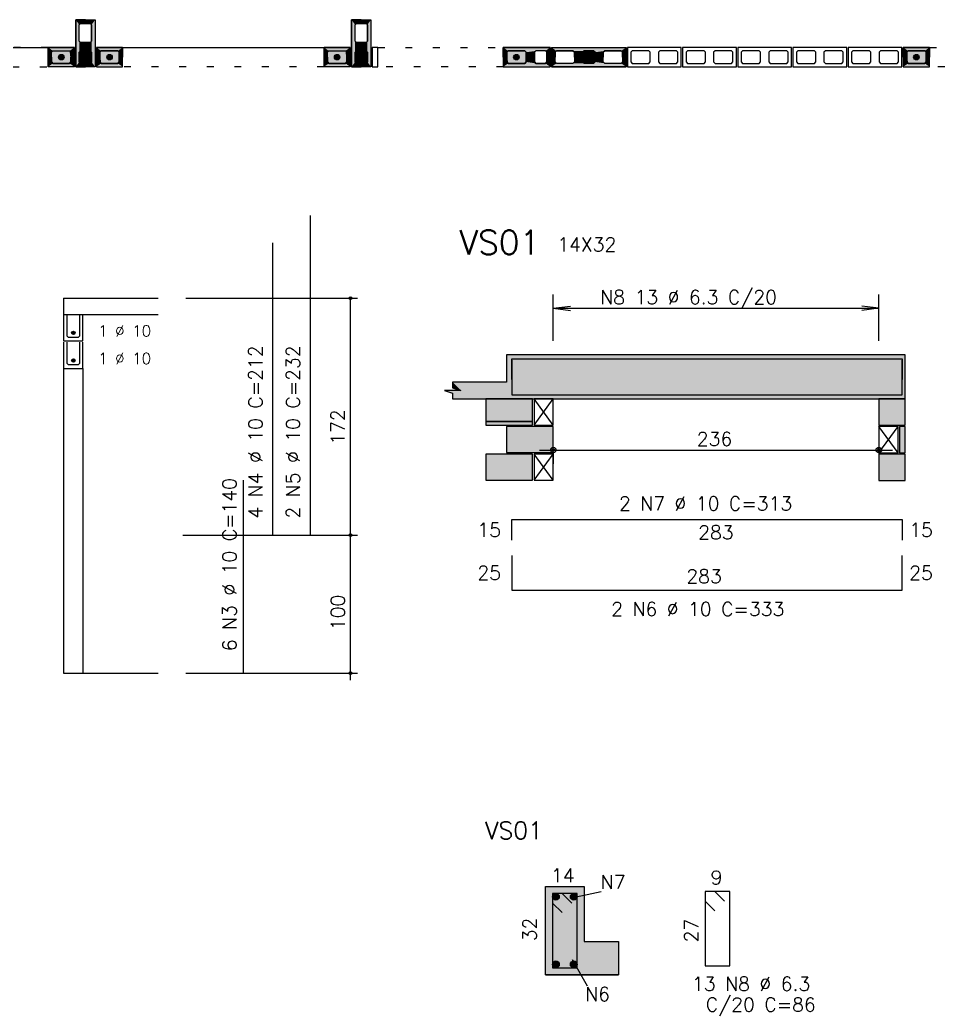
# Model space of a CAD drawing. Extents: x -1.9 to 86, y -1.6 to 61.
# Drawn here: x 18.62 to 32.06, y 30.95 to 45.4 of the extents above; entities that cross this region are included whole.
import ezdxf

# ---------------------------------------------------------------- set-up
doc = ezdxf.new("R2010")
doc.units = 0
doc.header["$MEASUREMENT"] = 0
doc.linetypes.add('ESTILO_TQS_0002', pattern=[0.4, 0.1, -0.3])
for name, color, linetype in [('25', 1, 'CONTINUOUS'), ('27', 4, 'CONTINUOUS'), ('PENA_01', 1, 'CONTINUOUS'), ('PENA_02', 2, 'CONTINUOUS'), ('PENA_03', 3, 'CONTINUOUS'), ('PENA_05', 5, 'CONTINUOUS'), ('PENA_09', 254, 'CONTINUOUS'), ('PENA_10', 253, 'CONTINUOUS'), ('PENA_11', 252, 'CONTINUOUS'), ('PENA_19', 240, 'CONTINUOUS'), ('PENA_21', 100, 'CONTINUOUS'), ('PENA_23', 50, 'CONTINUOUS')]:
    doc.layers.add(name, color=color, linetype=linetype)
doc.styles.get("Standard").update_dxf_attribs({"font": 'ROMANS.SHX'})

msp = doc.modelspace()

# ---------------------------------------------------------------- linework, layer by layer
at = {"layer": '25', "linetype": 'Continuous'}
msp.add_lwpolyline([(31.455, 39.503), (31.375, 39.503), (31.375, 39.123), (31.455, 39.123), (31.455, 39.503)], dxfattribs=at)
for points in [[(31.455, 39.503), (31.375, 39.503), (31.375, 39.123)], [(31.455, 39.503), (31.375, 39.123), (31.455, 39.123)], [(31.455, 39.503), (31.455, 39.123), (31.455, 39.503)]]:
    msp.add_solid(points, dxfattribs=at)
at = {"layer": '27', "linetype": 'Continuous'}
for p, q in [((19.254, 40.346), (19.254, 35.926)), ((19.534, 40.346), (19.534, 35.926))]:
    msp.add_line(p, q, dxfattribs=at)
at = {"layer": 'PENA_01', "linetype": 'Continuous'}
for p, q in [((21.024, 41.366), (23.514, 41.366)), ((23.414, 35.825), (23.414, 41.366)), ((26.355, 40.745), (26.355, 41.419)), ((31.075, 40.745), (31.075, 41.419)), ((26.355, 41.219), (31.075, 41.219)), ((25.375, 39.575), (26.055, 39.575)), ((31.075, 39.513), (31.075, 38.963)), ((26.155, 39.163), (31.275, 39.163)), ((26.355, 39.115), (26.355, 38.963)), ((20.983, 37.926), (23.514, 37.926)), ((21.024, 35.926), (23.514, 35.926)), ((26.617, 32.67), (27.047, 32.76)), ((26.627, 31.772), (26.844, 31.393))]:
    msp.add_line(p, q, dxfattribs=at)
for points in [[(19.48, 45.091), (19.48, 45.331), (19.5, 45.351), (19.64, 45.351), (19.66, 45.331), (19.66, 45.091), (19.64, 45.071), (19.5, 45.071), (19.48, 45.091)], [(23.48, 45.091), (23.48, 45.331), (23.5, 45.351), (23.64, 45.351), (23.66, 45.331), (23.66, 45.091), (23.64, 45.071), (23.5, 45.071), (23.48, 45.091)], [(19.1, 44.951), (19.34, 44.951), (19.36, 44.931), (19.36, 44.791), (19.34, 44.771), (19.1, 44.771), (19.08, 44.791), (19.08, 44.931), (19.1, 44.951)], [(19.48, 44.791), (19.48, 44.931), (19.5, 44.951), (19.64, 44.951), (19.66, 44.931), (19.66, 44.791), (19.64, 44.771), (19.5, 44.771), (19.48, 44.791)], [(20.04, 44.951), (19.8, 44.951), (19.78, 44.931), (19.78, 44.791), (19.8, 44.771), (20.04, 44.771), (20.06, 44.791), (20.06, 44.931), (20.04, 44.951)], [(23.1, 44.951), (23.34, 44.951), (23.36, 44.931), (23.36, 44.791), (23.34, 44.771), (23.1, 44.771), (23.08, 44.791), (23.08, 44.931), (23.1, 44.951)], [(23.48, 44.791), (23.48, 44.931), (23.5, 44.951), (23.64, 44.951), (23.66, 44.931), (23.66, 44.791), (23.64, 44.771), (23.5, 44.771), (23.48, 44.791)], [(25.94, 44.951), (25.7, 44.951), (25.68, 44.931), (25.68, 44.791), (25.7, 44.771), (25.94, 44.771), (25.96, 44.791), (25.96, 44.931), (25.94, 44.951)], [(26.24, 44.951), (26.1, 44.951), (26.08, 44.931), (26.08, 44.791), (26.1, 44.771), (26.24, 44.771), (26.26, 44.791), (26.26, 44.931), (26.24, 44.951)], [(26.66, 44.791), (26.64, 44.771), (26.4, 44.771), (26.38, 44.791), (26.38, 44.931), (26.4, 44.951), (26.64, 44.951), (26.66, 44.931), (26.66, 44.791)], [(26.96, 44.791), (26.94, 44.771), (26.8, 44.771), (26.78, 44.791), (26.78, 44.931), (26.8, 44.951), (26.94, 44.951), (26.96, 44.931), (26.96, 44.791)], [(27.36, 44.791), (27.34, 44.771), (27.1, 44.771), (27.08, 44.791), (27.08, 44.931), (27.1, 44.951), (27.34, 44.951), (27.36, 44.931), (27.36, 44.791)], [(27.48, 44.791), (27.5, 44.771), (27.74, 44.771), (27.76, 44.791), (27.76, 44.931), (27.74, 44.951), (27.5, 44.951), (27.48, 44.931), (27.48, 44.791)], [(27.88, 44.791), (27.9, 44.771), (28.14, 44.771), (28.16, 44.791), (28.16, 44.931), (28.14, 44.951), (27.9, 44.951), (27.88, 44.931), (27.88, 44.791)], [(28.28, 44.791), (28.3, 44.771), (28.54, 44.771), (28.56, 44.791), (28.56, 44.931), (28.54, 44.951), (28.3, 44.951), (28.28, 44.931), (28.28, 44.791)], [(28.68, 44.791), (28.7, 44.771), (28.94, 44.771), (28.96, 44.791), (28.96, 44.931), (28.94, 44.951), (28.7, 44.951), (28.68, 44.931), (28.68, 44.791)], [(29.08, 44.791), (29.1, 44.771), (29.34, 44.771), (29.36, 44.791), (29.36, 44.931), (29.34, 44.951), (29.1, 44.951), (29.08, 44.931), (29.08, 44.791)], [(29.48, 44.791), (29.5, 44.771), (29.74, 44.771), (29.76, 44.791), (29.76, 44.931), (29.74, 44.951), (29.5, 44.951), (29.48, 44.931), (29.48, 44.791)], [(29.88, 44.791), (29.9, 44.771), (30.14, 44.771), (30.16, 44.791), (30.16, 44.931), (30.14, 44.951), (29.9, 44.951), (29.88, 44.931), (29.88, 44.791)], [(30.28, 44.791), (30.3, 44.771), (30.54, 44.771), (30.56, 44.791), (30.56, 44.931), (30.54, 44.951), (30.3, 44.951), (30.28, 44.931), (30.28, 44.791)], [(30.68, 44.791), (30.7, 44.771), (30.94, 44.771), (30.96, 44.791), (30.96, 44.931), (30.94, 44.951), (30.7, 44.951), (30.68, 44.931), (30.68, 44.791)], [(31.08, 44.791), (31.1, 44.771), (31.34, 44.771), (31.36, 44.791), (31.36, 44.931), (31.34, 44.951), (31.1, 44.951), (31.08, 44.931), (31.08, 44.791)], [(31.74, 44.951), (31.5, 44.951), (31.48, 44.931), (31.48, 44.791), (31.5, 44.771), (31.74, 44.771), (31.76, 44.791), (31.76, 44.931), (31.74, 44.951)]]:
    msp.add_lwpolyline(points, dxfattribs=at)
at = {"layer": 'PENA_02', "linetype": 'Continuous'}
for p, q in [((16.11, 45.001), (19.03, 45.001)), ((20.11, 45.001), (23.03, 45.001)), ((26.33, 44.721), (26.33, 45.001)), ((26.33, 45.001), (27.41, 45.001)), ((27.41, 45.001), (27.41, 44.721)), ((27.41, 44.721), (26.33, 44.721)), ((26.355, 41.219), (26.603, 41.251)), ((26.355, 41.219), (26.603, 41.186)), ((31.075, 41.219), (30.827, 41.251)), ((31.075, 41.219), (30.827, 41.186)), ((26.355, 39.905), (26.075, 39.905)), ((26.075, 39.905), (26.075, 39.525)), ((26.355, 39.525), (26.355, 39.905)), ((26.075, 39.525), (26.355, 39.525)), ((31.355, 39.503), (31.075, 39.503)), ((31.075, 39.503), (31.075, 39.123)), ((31.355, 39.123), (31.355, 39.503)), ((26.355, 39.105), (26.075, 39.105)), ((26.075, 39.105), (26.075, 38.725)), ((26.355, 38.725), (26.355, 39.105)), ((31.075, 39.123), (31.355, 39.123)), ((26.075, 38.725), (26.355, 38.725))]:
    msp.add_line(p, q, dxfattribs=at)
for points in [[(19.43, 44.721), (19.43, 45.401), (19.71, 45.401), (19.71, 44.721), (19.43, 44.721)], [(23.43, 44.721), (23.43, 45.401), (23.71, 45.401), (23.71, 44.721), (23.43, 44.721)], [(19.03, 45.001), (19.41, 45.001), (19.41, 44.721), (19.03, 44.721), (19.03, 45.001)], [(20.11, 45.001), (19.73, 45.001), (19.73, 44.721), (20.11, 44.721), (20.11, 45.001)], [(23.03, 45.001), (23.41, 45.001), (23.41, 44.721), (23.03, 44.721), (23.03, 45.001)], [(23.73, 44.721), (23.81, 44.721), (23.81, 45.001), (23.73, 45.001), (23.73, 44.721)], [(26.31, 45.001), (25.63, 45.001), (25.63, 44.721), (26.31, 44.721), (26.31, 45.001)], [(27.43, 44.721), (28.21, 44.721), (28.21, 45.001), (27.43, 45.001), (27.43, 44.721)], [(28.23, 44.721), (29.01, 44.721), (29.01, 45.001), (28.23, 45.001), (28.23, 44.721)], [(29.03, 44.721), (29.81, 44.721), (29.81, 45.001), (29.03, 45.001), (29.03, 44.721)], [(29.83, 44.721), (30.61, 44.721), (30.61, 45.001), (29.83, 45.001), (29.83, 44.721)], [(30.63, 44.721), (31.41, 44.721), (31.41, 45.001), (30.63, 45.001), (30.63, 44.721)], [(31.81, 45.001), (31.43, 45.001), (31.43, 44.721), (31.81, 44.721), (31.81, 45.001)], [(31.455, 40.143), (31.455, 40.545), (25.675, 40.545), (25.675, 40.145), (24.895, 40.145), (24.895, 40.065), (25.015, 40.025), (24.775, 40.025), (24.895, 39.985), (24.895, 39.905), (25.595, 39.905), (25.995, 39.905), (31.455, 39.905), (31.455, 40.145)], [(25.375, 39.525), (26.055, 39.525), (26.055, 39.905), (25.375, 39.905), (25.375, 39.525)], [(31.075, 39.523), (31.455, 39.523), (31.455, 39.903), (31.075, 39.903), (31.075, 39.523)], [(25.675, 39.125), (26.355, 39.125), (26.355, 39.505), (25.675, 39.505), (25.675, 39.125)], [(31.375, 39.123), (31.455, 39.123), (31.455, 39.503), (31.375, 39.503), (31.375, 39.123)], [(25.375, 38.725), (26.055, 38.725), (26.055, 39.105), (25.375, 39.105), (25.375, 38.725)], [(31.075, 38.723), (31.455, 38.723), (31.455, 39.103), (31.075, 39.103), (31.075, 38.723)]]:
    msp.add_lwpolyline(points, dxfattribs=at)
for centre, radius in [((23.414, 41.366), 0.02), ((23.414, 41.366), 0.01), ((26.355, 39.163), 0.04), ((26.355, 39.163), 0.02), ((31.075, 39.163), 0.04), ((31.075, 39.163), 0.02), ((23.414, 37.926), 0.02), ((23.414, 37.926), 0.01), ((23.414, 35.926), 0.02), ((23.414, 35.926), 0.01)]:
    msp.add_circle(centre, radius, dxfattribs=at)
at = {"layer": 'PENA_03', "linetype": 'Continuous'}
for p, q in [((19.254, 41.366), (19.254, 40.746)), ((19.254, 41.366), (20.624, 41.366)), ((19.254, 41.126), (20.624, 41.126)), ((19.254, 40.726), (19.254, 40.346)), ((26.075, 39.525), (26.355, 39.905)), ((26.355, 39.525), (26.075, 39.905)), ((31.075, 39.123), (31.355, 39.503)), ((31.355, 39.123), (31.075, 39.503)), ((26.075, 38.725), (26.355, 39.105)), ((26.355, 38.725), (26.075, 39.105)), ((19.254, 35.926), (20.624, 35.926)), ((26.242, 31.553), (26.242, 32.833)), ((26.242, 32.833), (26.802, 32.833)), ((26.302, 32.833), (26.802, 32.833)), ((26.802, 32.833), (26.802, 32.033)), ((26.802, 32.833), (26.802, 32.033)), ((26.802, 32.033), (27.302, 32.033)), ((27.302, 32.033), (27.302, 31.553)), ((26.242, 31.553), (26.802, 31.553)), ((27.302, 31.553), (26.242, 31.553)), ((26.802, 31.553), (27.302, 31.553))]:
    msp.add_line(p, q, dxfattribs=at)
at = {"layer": 'PENA_03', "linetype": 'ESTILO_TQS_0002'}
for points in [[(16.11, 44.721), (19.03, 44.721), (19.03, 45.001), (16.11, 45.001), (16.11, 44.721)], [(23.03, 44.721), (20.11, 44.721), (20.11, 45.001), (23.03, 45.001), (23.03, 44.721)], [(25.63, 44.721), (23.81, 44.721), (23.81, 45.001), (25.63, 45.001), (25.63, 44.721)], [(33.63, 44.721), (31.81, 44.721), (31.81, 45.001), (33.63, 45.001), (33.63, 44.721)]]:
    msp.add_lwpolyline(points, dxfattribs=at)
at = {"layer": 'PENA_03', "linetype": 'Continuous'}
for points in [[(19.36, 44.791), (19.34, 44.771), (19.1, 44.771), (19.08, 44.791), (19.08, 44.931), (19.1, 44.951), (19.34, 44.951), (19.36, 44.931), (19.36, 44.791)], [(19.48, 44.931), (19.5, 44.951), (19.64, 44.951), (19.66, 44.931), (19.66, 44.791), (19.64, 44.771), (19.5, 44.771), (19.48, 44.791), (19.48, 44.931)], [(19.78, 44.931), (19.8, 44.951), (20.04, 44.951), (20.06, 44.931), (20.06, 44.791), (20.04, 44.771), (19.8, 44.771), (19.78, 44.791), (19.78, 44.931)], [(23.36, 44.791), (23.34, 44.771), (23.1, 44.771), (23.08, 44.791), (23.08, 44.931), (23.1, 44.951), (23.34, 44.951), (23.36, 44.931), (23.36, 44.791)], [(23.48, 44.931), (23.5, 44.951), (23.64, 44.951), (23.66, 44.931), (23.66, 44.791), (23.64, 44.771), (23.5, 44.771), (23.48, 44.791), (23.48, 44.931)], [(25.68, 44.931), (25.7, 44.951), (25.94, 44.951), (25.96, 44.931), (25.96, 44.791), (25.94, 44.771), (25.7, 44.771), (25.68, 44.791), (25.68, 44.931)], [(26.8, 44.771), (26.78, 44.791), (26.78, 44.931), (26.8, 44.951), (26.94, 44.951), (26.96, 44.931), (26.96, 44.791), (26.94, 44.771), (26.8, 44.771)], [(31.48, 44.931), (31.5, 44.951), (31.74, 44.951), (31.76, 44.931), (31.76, 44.791), (31.74, 44.771), (31.5, 44.771), (31.48, 44.791), (31.48, 44.931)], [(19.254, 40.746), (19.534, 40.746), (19.534, 41.126)], [(19.484, 41.126), (19.484, 40.816), (19.464, 40.796), (19.324, 40.796), (19.304, 40.816), (19.304, 41.126)], [(19.254, 40.346), (19.534, 40.346), (19.534, 40.726)], [(19.484, 40.726), (19.484, 40.416), (19.464, 40.396), (19.324, 40.396), (19.304, 40.416), (19.304, 40.726)]]:
    msp.add_lwpolyline(points, dxfattribs=at)
for centre, radius in [((19.22, 44.861), 0.04), ((19.57, 44.861), 0.04), ((19.92, 44.861), 0.04), ((23.22, 44.861), 0.04), ((23.57, 44.861), 0.04), ((25.82, 44.861), 0.04), ((26.87, 44.861), 0.04), ((31.62, 44.861), 0.04), ((19.395, 40.861), 0.025), ((19.395, 40.461), 0.025), ((26.392, 32.683), 0.05), ((26.652, 32.683), 0.05), ((26.392, 31.703), 0.05), ((26.652, 31.703), 0.05)]:
    msp.add_circle(centre, radius, dxfattribs=at)
for points in [[(19.26, 44.861), (19.2, 44.895), (19.183, 44.874)], [(19.26, 44.861), (19.183, 44.874), (19.183, 44.847)], [(19.26, 44.861), (19.183, 44.847), (19.2, 44.826)], [(19.26, 44.861), (19.227, 44.9), (19.2, 44.895)], [(19.26, 44.861), (19.2, 44.826), (19.227, 44.821)], [(19.26, 44.861), (19.251, 44.886), (19.227, 44.9)], [(19.26, 44.861), (19.227, 44.821), (19.251, 44.835)], [(19.26, 44.861), (19.251, 44.835), (19.26, 44.861)], [(19.61, 44.861), (19.55, 44.895), (19.533, 44.874)], [(19.61, 44.861), (19.533, 44.874), (19.533, 44.847)], [(19.61, 44.861), (19.533, 44.847), (19.55, 44.826)], [(19.61, 44.861), (19.577, 44.9), (19.55, 44.895)], [(19.61, 44.861), (19.55, 44.826), (19.577, 44.821)], [(19.61, 44.861), (19.601, 44.886), (19.577, 44.9)], [(19.61, 44.861), (19.577, 44.821), (19.601, 44.835)], [(19.61, 44.861), (19.601, 44.835), (19.61, 44.861)], [(19.96, 44.861), (19.9, 44.895), (19.883, 44.874)], [(19.96, 44.861), (19.883, 44.874), (19.883, 44.847)], [(19.96, 44.861), (19.883, 44.847), (19.9, 44.826)], [(19.96, 44.861), (19.927, 44.9), (19.9, 44.895)], [(19.96, 44.861), (19.9, 44.826), (19.927, 44.821)], [(19.96, 44.861), (19.951, 44.886), (19.927, 44.9)], [(19.96, 44.861), (19.927, 44.821), (19.951, 44.835)], [(19.96, 44.861), (19.951, 44.835), (19.96, 44.861)], [(23.26, 44.861), (23.2, 44.895), (23.183, 44.874)], [(23.26, 44.861), (23.183, 44.874), (23.183, 44.847)], [(23.26, 44.861), (23.183, 44.847), (23.2, 44.826)], [(23.26, 44.861), (23.227, 44.9), (23.2, 44.895)], [(23.26, 44.861), (23.2, 44.826), (23.227, 44.821)], [(23.26, 44.861), (23.251, 44.886), (23.227, 44.9)], [(23.26, 44.861), (23.227, 44.821), (23.251, 44.835)], [(23.26, 44.861), (23.251, 44.835), (23.26, 44.861)], [(23.61, 44.861), (23.55, 44.895), (23.533, 44.874)], [(23.61, 44.861), (23.533, 44.874), (23.533, 44.847)], [(23.61, 44.861), (23.533, 44.847), (23.55, 44.826)], [(23.61, 44.861), (23.577, 44.9), (23.55, 44.895)], [(23.61, 44.861), (23.55, 44.826), (23.577, 44.821)], [(23.61, 44.861), (23.601, 44.886), (23.577, 44.9)], [(23.61, 44.861), (23.577, 44.821), (23.601, 44.835)], [(23.61, 44.861), (23.601, 44.835), (23.61, 44.861)], [(25.86, 44.861), (25.8, 44.895), (25.783, 44.874)], [(25.86, 44.861), (25.783, 44.874), (25.783, 44.847)], [(25.86, 44.861), (25.783, 44.847), (25.8, 44.826)], [(25.86, 44.861), (25.827, 44.9), (25.8, 44.895)], [(25.86, 44.861), (25.8, 44.826), (25.827, 44.821)], [(25.86, 44.861), (25.851, 44.886), (25.827, 44.9)], [(25.86, 44.861), (25.827, 44.821), (25.851, 44.835)], [(25.86, 44.861), (25.851, 44.835), (25.86, 44.861)], [(26.91, 44.861), (26.85, 44.895), (26.833, 44.874)], [(26.91, 44.861), (26.833, 44.874), (26.833, 44.847)], [(26.91, 44.861), (26.833, 44.847), (26.85, 44.826)], [(26.91, 44.861), (26.877, 44.9), (26.85, 44.895)], [(26.91, 44.861), (26.85, 44.826), (26.877, 44.821)], [(26.91, 44.861), (26.901, 44.886), (26.877, 44.9)], [(26.91, 44.861), (26.877, 44.821), (26.901, 44.835)], [(26.91, 44.861), (26.901, 44.835), (26.91, 44.861)], [(31.66, 44.861), (31.6, 44.895), (31.583, 44.874)], [(31.66, 44.861), (31.583, 44.874), (31.583, 44.847)], [(31.66, 44.861), (31.583, 44.847), (31.6, 44.826)], [(31.66, 44.861), (31.627, 44.9), (31.6, 44.895)], [(31.66, 44.861), (31.6, 44.826), (31.627, 44.821)], [(31.66, 44.861), (31.651, 44.886), (31.627, 44.9)], [(31.66, 44.861), (31.627, 44.821), (31.651, 44.835)], [(31.66, 44.861), (31.651, 44.835), (31.66, 44.861)], [(19.42, 40.861), (19.383, 40.883), (19.372, 40.869)], [(19.42, 40.861), (19.372, 40.869), (19.372, 40.852)], [(19.42, 40.861), (19.372, 40.852), (19.383, 40.839)], [(19.42, 40.861), (19.4, 40.886), (19.383, 40.883)], [(19.42, 40.861), (19.383, 40.839), (19.4, 40.836)], [(19.42, 40.861), (19.415, 40.877), (19.4, 40.886)], [(19.42, 40.861), (19.4, 40.836), (19.415, 40.845)], [(19.42, 40.861), (19.415, 40.845), (19.42, 40.861)], [(19.42, 40.461), (19.383, 40.483), (19.372, 40.469)], [(19.42, 40.461), (19.372, 40.469), (19.372, 40.452)], [(19.42, 40.461), (19.372, 40.452), (19.383, 40.439)], [(19.42, 40.461), (19.4, 40.486), (19.383, 40.483)], [(19.42, 40.461), (19.383, 40.439), (19.4, 40.436)], [(19.42, 40.461), (19.415, 40.477), (19.4, 40.486)], [(19.42, 40.461), (19.4, 40.436), (19.415, 40.445)], [(19.42, 40.461), (19.415, 40.445), (19.42, 40.461)], [(26.442, 32.683), (26.367, 32.727), (26.345, 32.7)], [(26.442, 32.683), (26.345, 32.7), (26.345, 32.666)], [(26.442, 32.683), (26.345, 32.666), (26.367, 32.64)], [(26.442, 32.683), (26.401, 32.733), (26.367, 32.727)], [(26.442, 32.683), (26.367, 32.64), (26.401, 32.634)], [(26.442, 32.683), (26.431, 32.716), (26.401, 32.733)], [(26.442, 32.683), (26.401, 32.634), (26.431, 32.651)], [(26.442, 32.683), (26.431, 32.651), (26.442, 32.683)], [(26.702, 32.683), (26.627, 32.727), (26.605, 32.701)], [(26.702, 32.683), (26.605, 32.701), (26.605, 32.666)], [(26.702, 32.683), (26.605, 32.666), (26.627, 32.64)], [(26.702, 32.683), (26.661, 32.733), (26.627, 32.727)], [(26.702, 32.683), (26.627, 32.64), (26.661, 32.634)], [(26.702, 32.683), (26.691, 32.716), (26.661, 32.733)], [(26.702, 32.683), (26.661, 32.634), (26.691, 32.651)], [(26.702, 32.683), (26.691, 32.651), (26.702, 32.683)], [(26.442, 31.703), (26.367, 31.747), (26.345, 31.72)], [(26.442, 31.703), (26.345, 31.72), (26.345, 31.686)], [(26.442, 31.703), (26.345, 31.686), (26.367, 31.66)], [(26.442, 31.703), (26.401, 31.753), (26.367, 31.747)], [(26.442, 31.703), (26.367, 31.66), (26.401, 31.654)], [(26.442, 31.703), (26.43, 31.736), (26.401, 31.753)], [(26.442, 31.703), (26.401, 31.654), (26.43, 31.671)], [(26.442, 31.703), (26.43, 31.671), (26.442, 31.703)], [(26.702, 31.703), (26.627, 31.747), (26.605, 31.721)], [(26.702, 31.703), (26.605, 31.721), (26.605, 31.686)], [(26.702, 31.703), (26.605, 31.686), (26.627, 31.66)], [(26.702, 31.703), (26.661, 31.753), (26.627, 31.747)], [(26.702, 31.703), (26.627, 31.66), (26.661, 31.654)], [(26.702, 31.703), (26.69, 31.736), (26.661, 31.753)], [(26.702, 31.703), (26.661, 31.654), (26.69, 31.671)], [(26.702, 31.703), (26.69, 31.671), (26.702, 31.703)]]:
    msp.add_solid(points, dxfattribs=at)
at = {"layer": 'PENA_05', "linetype": 'Continuous'}
for p, q in [((22.833, 37.926), (22.833, 42.566)), ((22.29, 37.926), (22.29, 42.166)), ((25.754, 40.185), (25.754, 40.485)), ((25.754, 40.485), (31.415, 40.485)), ((25.754, 40.465), (25.754, 39.965)), ((31.415, 40.485), (31.415, 40.185)), ((31.415, 39.965), (31.415, 40.465)), ((25.754, 39.965), (31.415, 39.965)), ((21.864, 35.926), (21.864, 38.726)), ((25.754, 37.855), (25.754, 38.155)), ((25.754, 38.155), (31.415, 38.155)), ((31.415, 38.155), (31.415, 37.855)), ((25.754, 37.632), (25.754, 37.132)), ((31.415, 37.132), (31.415, 37.632)), ((25.754, 37.132), (31.415, 37.132)), ((26.482, 32.733), (26.342, 32.733)), ((26.342, 32.733), (26.342, 31.653)), ((26.702, 32.733), (26.342, 32.733)), ((26.342, 32.733), (26.342, 32.593)), ((26.622, 32.593), (26.482, 32.733)), ((26.702, 31.653), (26.702, 32.733)), ((28.695, 32.762), (28.555, 32.762)), ((28.555, 32.762), (28.555, 31.682)), ((28.915, 32.762), (28.555, 32.762)), ((28.555, 32.762), (28.555, 32.622)), ((28.835, 32.622), (28.695, 32.762)), ((28.915, 31.682), (28.915, 32.762)), ((26.342, 32.593), (26.482, 32.453)), ((28.555, 32.622), (28.695, 32.482)), ((26.342, 31.653), (26.702, 31.653)), ((28.555, 31.682), (28.915, 31.682))]:
    msp.add_line(p, q, dxfattribs=at)
at = {"layer": 'PENA_09', "linetype": 'Continuous'}
msp.add_lwpolyline([(25.375, 39.575), (26.055, 39.575), (26.055, 39.905), (25.375, 39.905), (25.375, 39.575)], dxfattribs=at)
for points in [[(25.375, 39.575), (26.055, 39.575), (26.055, 39.905)], [(25.375, 39.575), (26.055, 39.905), (25.375, 39.905)], [(25.375, 39.575), (25.375, 39.905), (25.375, 39.575)]]:
    msp.add_solid(points, dxfattribs=at)
at = {"layer": 'PENA_10', "linetype": 'Continuous'}
for points in [[(26.802, 32.033), (26.242, 31.553), (26.242, 32.833)], [(26.802, 32.033), (26.242, 32.833), (26.802, 32.833)], [(26.802, 32.033), (27.302, 31.553), (26.242, 31.553)], [(26.802, 32.033), (27.302, 32.033), (27.302, 31.553)]]:
    msp.add_solid(points, dxfattribs=at)
at = {"layer": 'PENA_11', "linetype": 'Continuous'}
for points in [[(19.36, 44.791), (19.08, 44.931), (19.1, 44.951)], [(19.36, 44.791), (19.1, 44.951), (19.34, 44.951)], [(19.36, 44.791), (19.34, 44.951), (19.36, 44.931)], [(19.48, 44.931), (19.5, 44.951), (19.64, 44.951)], [(19.48, 44.931), (19.64, 44.951), (19.66, 44.931)], [(19.78, 44.931), (19.8, 44.951), (20.04, 44.951)], [(19.78, 44.931), (20.04, 44.951), (20.06, 44.931)], [(23.36, 44.791), (23.08, 44.931), (23.1, 44.951)], [(23.36, 44.791), (23.1, 44.951), (23.34, 44.951)], [(23.36, 44.791), (23.34, 44.951), (23.36, 44.931)], [(23.48, 44.931), (23.5, 44.951), (23.64, 44.951)], [(23.48, 44.931), (23.64, 44.951), (23.66, 44.931)], [(25.68, 44.931), (25.7, 44.951), (25.94, 44.951)], [(25.68, 44.931), (25.94, 44.951), (25.96, 44.931)], [(26.8, 44.771), (26.78, 44.931), (26.8, 44.951)], [(26.8, 44.771), (26.8, 44.951), (26.94, 44.951)], [(26.8, 44.771), (26.94, 44.951), (26.96, 44.931)], [(31.48, 44.931), (31.5, 44.951), (31.74, 44.951)], [(31.48, 44.931), (31.74, 44.951), (31.76, 44.931)], [(19.36, 44.791), (19.08, 44.791), (19.08, 44.931)], [(19.36, 44.791), (19.1, 44.771), (19.08, 44.791)], [(19.36, 44.791), (19.34, 44.771), (19.1, 44.771)], [(19.36, 44.791), (19.36, 44.931), (19.36, 44.791)], [(19.48, 44.931), (19.66, 44.931), (19.66, 44.791)], [(19.48, 44.931), (19.66, 44.791), (19.64, 44.771)], [(19.48, 44.931), (19.64, 44.771), (19.5, 44.771)], [(19.48, 44.931), (19.5, 44.771), (19.48, 44.791)], [(19.48, 44.931), (19.48, 44.791), (19.48, 44.931)], [(19.78, 44.931), (20.06, 44.931), (20.06, 44.791)], [(19.78, 44.931), (20.06, 44.791), (20.04, 44.771)], [(19.78, 44.931), (20.04, 44.771), (19.8, 44.771)], [(19.78, 44.931), (19.8, 44.771), (19.78, 44.791)], [(19.78, 44.931), (19.78, 44.791), (19.78, 44.931)], [(23.36, 44.791), (23.08, 44.791), (23.08, 44.931)], [(23.36, 44.791), (23.1, 44.771), (23.08, 44.791)], [(23.36, 44.791), (23.34, 44.771), (23.1, 44.771)], [(23.36, 44.791), (23.36, 44.931), (23.36, 44.791)], [(23.48, 44.931), (23.66, 44.931), (23.66, 44.791)], [(23.48, 44.931), (23.66, 44.791), (23.64, 44.771)], [(23.48, 44.931), (23.64, 44.771), (23.5, 44.771)], [(23.48, 44.931), (23.5, 44.771), (23.48, 44.791)], [(23.48, 44.931), (23.48, 44.791), (23.48, 44.931)], [(25.68, 44.931), (25.96, 44.931), (25.96, 44.791)], [(25.68, 44.931), (25.96, 44.791), (25.94, 44.771)], [(25.68, 44.931), (25.94, 44.771), (25.7, 44.771)], [(25.68, 44.931), (25.7, 44.771), (25.68, 44.791)], [(25.68, 44.931), (25.68, 44.791), (25.68, 44.931)], [(26.8, 44.771), (26.78, 44.791), (26.78, 44.931)], [(26.8, 44.771), (26.96, 44.931), (26.96, 44.791)], [(26.8, 44.771), (26.96, 44.791), (26.94, 44.771)], [(31.48, 44.931), (31.76, 44.931), (31.76, 44.791)], [(31.48, 44.931), (31.76, 44.791), (31.74, 44.771)], [(31.48, 44.931), (31.74, 44.771), (31.5, 44.771)], [(31.48, 44.931), (31.5, 44.771), (31.48, 44.791)], [(31.48, 44.931), (31.48, 44.791), (31.48, 44.931)], [(26.8, 44.771), (26.94, 44.771), (26.8, 44.771)], [(31.455, 40.545), (25.675, 40.545), (25.995, 39.905)], [(25.675, 40.545), (25.675, 40.145), (25.995, 39.905)], [(25.995, 39.905), (31.455, 40.143), (31.455, 40.545)], [(25.015, 40.025), (24.775, 40.025), (24.895, 39.985)], [(24.895, 40.145), (24.895, 40.065), (25.015, 40.025)], [(24.895, 40.145), (25.015, 40.025), (25.675, 40.145)], [(25.595, 39.905), (25.015, 40.025), (24.895, 39.985)], [(25.675, 40.145), (25.015, 40.025), (25.595, 39.905)], [(25.995, 39.905), (25.675, 40.145), (25.595, 39.905)], [(25.995, 39.905), (31.455, 39.905), (31.455, 40.143)], [(25.595, 39.905), (24.895, 39.985), (24.895, 39.905)]]:
    msp.add_solid(points, dxfattribs=at)
at = {"layer": 'PENA_19', "linetype": 'Continuous'}
for points in [[(27.41, 44.861), (27.36, 44.861), (27.36, 44.931), (27.34, 44.951), (27.1, 44.951), (27.08, 44.931), (27.08, 44.861), (26.96, 44.861), (26.96, 44.931), (26.94, 44.951), (26.8, 44.951), (26.78, 44.931), (26.78, 44.861), (26.66, 44.861), (26.66, 44.931), (26.64, 44.951), (26.4, 44.951), (26.38, 44.931), (26.38, 44.861), (26.33, 44.861), (26.33, 45.001), (27.41, 45.001), (27.41, 44.861)], [(27.41, 44.861), (27.36, 44.861), (27.36, 44.791), (27.34, 44.771), (27.1, 44.771), (27.08, 44.791), (27.08, 44.861), (26.96, 44.861), (26.96, 44.791), (26.94, 44.771), (26.8, 44.771), (26.78, 44.791), (26.78, 44.861), (26.66, 44.861), (26.66, 44.791), (26.64, 44.771), (26.4, 44.771), (26.38, 44.791), (26.38, 44.861), (26.33, 44.861), (26.33, 44.721), (27.41, 44.721), (27.41, 44.861)]]:
    msp.add_lwpolyline(points, dxfattribs=at)
for points in [[(27.41, 45.001), (26.4, 44.951), (26.33, 45.001)], [(26.4, 44.951), (26.38, 44.931), (26.33, 45.001)], [(26.33, 45.001), (26.38, 44.931), (26.33, 44.861)], [(26.64, 44.951), (26.4, 44.951), (27.41, 45.001)], [(26.8, 44.951), (26.64, 44.951), (27.41, 45.001)], [(26.66, 44.931), (26.64, 44.951), (26.8, 44.951)], [(26.66, 44.861), (26.66, 44.931), (26.8, 44.951)], [(26.66, 44.861), (26.8, 44.951), (26.78, 44.931)], [(27.41, 45.001), (26.94, 44.951), (26.8, 44.951)], [(26.94, 44.951), (27.41, 45.001), (26.96, 44.931)], [(27.41, 45.001), (27.1, 44.951), (26.96, 44.931)], [(26.96, 44.931), (27.1, 44.951), (26.96, 44.861)], [(27.1, 44.951), (27.08, 44.931), (26.96, 44.861)], [(27.34, 44.951), (27.1, 44.951), (27.41, 45.001)], [(27.36, 44.931), (27.34, 44.951), (27.41, 45.001)], [(27.41, 44.861), (27.36, 44.861), (27.41, 45.001)], [(27.36, 44.861), (27.36, 44.931), (27.41, 45.001)], [(26.38, 44.931), (26.38, 44.861), (26.33, 44.861)], [(26.33, 44.721), (26.38, 44.791), (26.33, 44.861)], [(26.38, 44.791), (26.38, 44.861), (26.33, 44.861)], [(26.4, 44.771), (26.38, 44.791), (26.33, 44.721)], [(26.66, 44.791), (26.64, 44.771), (26.8, 44.771)], [(26.66, 44.861), (26.78, 44.931), (26.78, 44.861)], [(26.66, 44.861), (26.66, 44.791), (26.8, 44.771)], [(26.66, 44.861), (26.8, 44.771), (26.78, 44.791)], [(26.66, 44.861), (26.78, 44.791), (26.78, 44.861)], [(26.94, 44.771), (27.41, 44.721), (26.96, 44.791)], [(26.96, 44.861), (27.08, 44.931), (27.08, 44.861)], [(26.96, 44.791), (27.1, 44.771), (26.96, 44.861)], [(27.1, 44.771), (27.08, 44.791), (26.96, 44.861)], [(26.96, 44.861), (27.08, 44.791), (27.08, 44.861)], [(27.41, 44.721), (27.1, 44.771), (26.96, 44.791)], [(27.36, 44.791), (27.34, 44.771), (27.41, 44.721)], [(27.41, 44.861), (27.36, 44.861), (27.41, 44.721)], [(27.36, 44.861), (27.36, 44.791), (27.41, 44.721)], [(27.41, 44.721), (26.4, 44.771), (26.33, 44.721)], [(26.64, 44.771), (26.4, 44.771), (27.41, 44.721)], [(26.8, 44.771), (26.64, 44.771), (27.41, 44.721)], [(27.41, 44.721), (26.94, 44.771), (26.8, 44.771)], [(27.34, 44.771), (27.1, 44.771), (27.41, 44.721)]]:
    msp.add_solid(points, dxfattribs=at)
at = {"layer": 'PENA_21', "linetype": 'Continuous'}
for points in [[(19.57, 44.721), (19.57, 44.771), (19.5, 44.771), (19.48, 44.791), (19.48, 44.931), (19.5, 44.951), (19.57, 44.951), (19.57, 45.071), (19.5, 45.071), (19.48, 45.091), (19.48, 45.331), (19.5, 45.351), (19.57, 45.351), (19.57, 45.401), (19.43, 45.401), (19.43, 44.721), (19.57, 44.721)], [(19.57, 44.721), (19.57, 44.771), (19.64, 44.771), (19.66, 44.791), (19.66, 44.931), (19.64, 44.951), (19.57, 44.951), (19.57, 45.071), (19.64, 45.071), (19.66, 45.091), (19.66, 45.331), (19.64, 45.351), (19.57, 45.351), (19.57, 45.401), (19.71, 45.401), (19.71, 44.721), (19.57, 44.721)], [(23.57, 44.721), (23.57, 44.771), (23.5, 44.771), (23.48, 44.791), (23.48, 44.931), (23.5, 44.951), (23.57, 44.951), (23.57, 45.071), (23.5, 45.071), (23.48, 45.091), (23.48, 45.331), (23.5, 45.351), (23.57, 45.351), (23.57, 45.401), (23.43, 45.401), (23.43, 44.721), (23.57, 44.721)], [(23.57, 44.721), (23.57, 44.771), (23.64, 44.771), (23.66, 44.791), (23.66, 44.931), (23.64, 44.951), (23.57, 44.951), (23.57, 45.071), (23.64, 45.071), (23.66, 45.091), (23.66, 45.331), (23.64, 45.351), (23.57, 45.351), (23.57, 45.401), (23.71, 45.401), (23.71, 44.721), (23.57, 44.721)], [(26.31, 44.861), (26.26, 44.861), (26.26, 44.931), (26.24, 44.951), (26.1, 44.951), (26.08, 44.931), (26.08, 44.861), (25.96, 44.861), (25.96, 44.931), (25.94, 44.951), (25.7, 44.951), (25.68, 44.931), (25.68, 44.861), (25.63, 44.861), (25.63, 45.001), (26.31, 45.001), (26.31, 44.861)], [(26.31, 44.861), (26.26, 44.861), (26.26, 44.791), (26.24, 44.771), (26.1, 44.771), (26.08, 44.791), (26.08, 44.861), (25.96, 44.861), (25.96, 44.791), (25.94, 44.771), (25.7, 44.771), (25.68, 44.791), (25.68, 44.861), (25.63, 44.861), (25.63, 44.721), (26.31, 44.721), (26.31, 44.861)], [(25.375, 39.525), (26.055, 39.525), (26.055, 39.575), (25.375, 39.575), (25.375, 39.525)], [(25.675, 39.125), (26.355, 39.125), (26.355, 39.505), (25.675, 39.505), (25.675, 39.125)], [(25.375, 38.725), (26.055, 38.725), (26.055, 39.105), (25.375, 39.105), (25.375, 38.725)]]:
    msp.add_lwpolyline(points, dxfattribs=at)
for points in [[(19.57, 45.401), (19.43, 45.401), (19.5, 45.351)], [(19.5, 45.351), (19.43, 45.401), (19.48, 45.331)], [(19.43, 45.401), (19.48, 44.791), (19.48, 45.331)], [(19.43, 44.721), (19.48, 44.791), (19.43, 45.401)], [(19.57, 45.351), (19.57, 45.401), (19.5, 45.351)], [(19.64, 45.351), (19.57, 45.351), (19.71, 45.401)], [(19.57, 45.351), (19.57, 45.401), (19.71, 45.401)], [(19.66, 45.331), (19.64, 45.351), (19.71, 45.401)], [(19.66, 45.091), (19.71, 45.401), (19.66, 44.931)], [(19.66, 44.931), (19.71, 45.401), (19.66, 44.791)], [(19.71, 45.401), (19.71, 44.721), (19.66, 44.791)], [(19.66, 45.091), (19.66, 45.331), (19.71, 45.401)], [(23.57, 45.401), (23.43, 45.401), (23.5, 45.351)], [(23.5, 45.351), (23.43, 45.401), (23.48, 45.331)], [(23.43, 45.401), (23.48, 44.791), (23.48, 45.331)], [(23.43, 44.721), (23.48, 44.791), (23.43, 45.401)], [(23.57, 45.351), (23.57, 45.401), (23.5, 45.351)], [(23.64, 45.351), (23.57, 45.351), (23.71, 45.401)], [(23.57, 45.351), (23.57, 45.401), (23.71, 45.401)], [(23.66, 45.331), (23.64, 45.351), (23.71, 45.401)], [(23.66, 45.091), (23.71, 45.401), (23.66, 44.931)], [(23.66, 44.931), (23.71, 45.401), (23.66, 44.791)], [(23.71, 45.401), (23.71, 44.721), (23.66, 44.791)], [(23.66, 45.091), (23.66, 45.331), (23.71, 45.401)], [(19.48, 45.331), (19.48, 44.791), (19.48, 44.931)], [(19.48, 45.331), (19.48, 45.091), (19.48, 44.931)], [(23.48, 45.331), (23.48, 44.791), (23.48, 44.931)], [(23.48, 45.331), (23.48, 45.091), (23.48, 44.931)], [(19.5, 44.951), (19.48, 45.091), (19.48, 44.931)], [(19.5, 44.951), (19.5, 45.071), (19.48, 45.091)], [(19.64, 45.071), (19.66, 45.091), (19.64, 44.951)], [(19.64, 44.951), (19.66, 45.091), (19.66, 44.931)], [(23.5, 44.951), (23.48, 45.091), (23.48, 44.931)], [(23.5, 44.951), (23.5, 45.071), (23.48, 45.091)], [(23.64, 45.071), (23.66, 45.091), (23.64, 44.951)], [(23.64, 44.951), (23.66, 45.091), (23.66, 44.931)], [(19.57, 44.951), (19.5, 45.071), (19.5, 44.951)], [(19.57, 44.951), (19.57, 45.071), (19.5, 45.071)], [(19.57, 44.951), (19.64, 45.071), (19.64, 44.951)], [(19.57, 44.951), (19.57, 45.071), (19.64, 45.071)], [(23.57, 44.951), (23.5, 45.071), (23.5, 44.951)], [(23.57, 44.951), (23.57, 45.071), (23.5, 45.071)], [(23.57, 44.951), (23.64, 45.071), (23.64, 44.951)], [(23.57, 44.951), (23.57, 45.071), (23.64, 45.071)], [(26.31, 45.001), (25.7, 44.951), (25.63, 45.001)], [(25.7, 44.951), (25.68, 44.931), (25.63, 45.001)], [(25.63, 45.001), (25.68, 44.931), (25.63, 44.861)], [(25.94, 44.951), (25.7, 44.951), (26.31, 45.001)], [(25.96, 44.931), (25.94, 44.951), (26.31, 45.001)], [(26.31, 45.001), (26.1, 44.951), (25.96, 44.931)], [(25.96, 44.861), (25.96, 44.931), (26.1, 44.951)], [(25.96, 44.861), (26.1, 44.951), (26.08, 44.931)], [(26.31, 45.001), (26.24, 44.951), (26.1, 44.951)], [(26.31, 45.001), (26.26, 44.931), (26.24, 44.951)], [(26.31, 45.001), (26.31, 44.861), (26.26, 44.861)], [(26.31, 45.001), (26.26, 44.861), (26.26, 44.931)], [(19.5, 44.771), (19.48, 44.791), (19.43, 44.721)], [(19.66, 44.791), (19.71, 44.721), (19.64, 44.771)], [(23.5, 44.771), (23.48, 44.791), (23.43, 44.721)], [(23.66, 44.791), (23.71, 44.721), (23.64, 44.771)], [(25.68, 44.931), (25.68, 44.861), (25.63, 44.861)], [(25.63, 44.721), (25.68, 44.791), (25.63, 44.861)], [(25.68, 44.791), (25.68, 44.861), (25.63, 44.861)], [(25.7, 44.771), (25.68, 44.791), (25.63, 44.721)], [(25.96, 44.791), (25.94, 44.771), (26.31, 44.721)], [(25.96, 44.861), (26.08, 44.931), (26.08, 44.861)], [(25.96, 44.861), (25.96, 44.791), (26.1, 44.771)], [(25.96, 44.861), (26.1, 44.771), (26.08, 44.791)], [(25.96, 44.861), (26.08, 44.791), (26.08, 44.861)], [(26.31, 44.721), (26.1, 44.771), (25.96, 44.791)], [(26.31, 44.721), (26.26, 44.791), (26.24, 44.771)], [(26.31, 44.721), (26.31, 44.861), (26.26, 44.861)], [(26.31, 44.721), (26.26, 44.861), (26.26, 44.791)], [(19.5, 44.771), (19.43, 44.721), (19.57, 44.721)], [(19.5, 44.771), (19.57, 44.721), (19.57, 44.771)], [(19.71, 44.721), (19.57, 44.721), (19.64, 44.771)], [(19.64, 44.771), (19.57, 44.721), (19.57, 44.771)], [(23.5, 44.771), (23.43, 44.721), (23.57, 44.721)], [(23.5, 44.771), (23.57, 44.721), (23.57, 44.771)], [(23.71, 44.721), (23.57, 44.721), (23.64, 44.771)], [(23.64, 44.771), (23.57, 44.721), (23.57, 44.771)], [(26.31, 44.721), (25.7, 44.771), (25.63, 44.721)], [(25.94, 44.771), (25.7, 44.771), (26.31, 44.721)], [(26.31, 44.721), (26.24, 44.771), (26.1, 44.771)], [(25.375, 39.525), (26.055, 39.525), (26.055, 39.575)], [(25.375, 39.525), (26.055, 39.575), (25.375, 39.575)], [(25.375, 39.525), (25.375, 39.575), (25.375, 39.525)], [(25.675, 39.125), (26.355, 39.125), (26.355, 39.505)], [(25.675, 39.125), (26.355, 39.505), (25.675, 39.505)], [(25.675, 39.125), (25.675, 39.505), (25.675, 39.125)], [(25.375, 38.725), (26.055, 38.725), (26.055, 39.105)], [(25.375, 38.725), (26.055, 39.105), (25.375, 39.105)], [(25.375, 38.725), (25.375, 39.105), (25.375, 38.725)]]:
    msp.add_solid(points, dxfattribs=at)
at = {"layer": 'PENA_23', "linetype": 'Continuous'}
for points in [[(19.36, 44.861), (19.41, 44.861), (19.41, 45.001), (19.03, 45.001), (19.03, 44.861), (19.08, 44.861), (19.08, 44.931), (19.1, 44.951), (19.34, 44.951), (19.36, 44.931), (19.36, 44.861)], [(19.78, 44.861), (19.73, 44.861), (19.73, 45.001), (20.11, 45.001), (20.11, 44.861), (20.06, 44.861), (20.06, 44.931), (20.04, 44.951), (19.8, 44.951), (19.78, 44.931), (19.78, 44.861)], [(23.36, 44.861), (23.41, 44.861), (23.41, 45.001), (23.03, 45.001), (23.03, 44.861), (23.08, 44.861), (23.08, 44.931), (23.1, 44.951), (23.34, 44.951), (23.36, 44.931), (23.36, 44.861)], [(31.48, 44.861), (31.43, 44.861), (31.43, 45.001), (31.81, 45.001), (31.81, 44.861), (31.76, 44.861), (31.76, 44.931), (31.74, 44.951), (31.5, 44.951), (31.48, 44.931), (31.48, 44.861)], [(19.36, 44.861), (19.41, 44.861), (19.41, 44.721), (19.03, 44.721), (19.03, 44.861), (19.08, 44.861), (19.08, 44.791), (19.1, 44.771), (19.34, 44.771), (19.36, 44.791), (19.36, 44.861)], [(19.78, 44.861), (19.73, 44.861), (19.73, 44.721), (20.11, 44.721), (20.11, 44.861), (20.06, 44.861), (20.06, 44.791), (20.04, 44.771), (19.8, 44.771), (19.78, 44.791), (19.78, 44.861)], [(23.36, 44.861), (23.41, 44.861), (23.41, 44.721), (23.03, 44.721), (23.03, 44.861), (23.08, 44.861), (23.08, 44.791), (23.1, 44.771), (23.34, 44.771), (23.36, 44.791), (23.36, 44.861)], [(31.48, 44.861), (31.43, 44.861), (31.43, 44.721), (31.81, 44.721), (31.81, 44.861), (31.76, 44.861), (31.76, 44.791), (31.74, 44.771), (31.5, 44.771), (31.48, 44.791), (31.48, 44.861)], [(31.075, 39.523), (31.455, 39.523), (31.455, 39.903), (31.075, 39.903), (31.075, 39.523)], [(31.075, 38.723), (31.455, 38.723), (31.455, 39.103), (31.075, 39.103), (31.075, 38.723)]]:
    msp.add_lwpolyline(points, dxfattribs=at)
for points in [[(19.41, 45.001), (19.03, 45.001), (19.1, 44.951)], [(19.03, 45.001), (19.03, 44.861), (19.08, 44.861)], [(19.03, 45.001), (19.08, 44.861), (19.08, 44.931)], [(19.03, 45.001), (19.08, 44.931), (19.1, 44.951)], [(19.41, 45.001), (19.1, 44.951), (19.34, 44.951)], [(19.41, 45.001), (19.34, 44.951), (19.36, 44.931)], [(19.41, 45.001), (19.36, 44.931), (19.41, 44.861)], [(20.11, 45.001), (19.8, 44.951), (19.73, 45.001)], [(19.8, 44.951), (19.78, 44.931), (19.73, 45.001)], [(19.73, 45.001), (19.78, 44.931), (19.73, 44.861)], [(20.04, 44.951), (19.8, 44.951), (20.11, 45.001)], [(20.06, 44.931), (20.04, 44.951), (20.11, 45.001)], [(20.06, 44.861), (20.06, 44.931), (20.11, 45.001)], [(20.06, 44.861), (20.11, 45.001), (20.11, 44.861)], [(23.41, 45.001), (23.03, 45.001), (23.1, 44.951)], [(23.03, 45.001), (23.03, 44.861), (23.08, 44.861)], [(23.03, 45.001), (23.08, 44.861), (23.08, 44.931)], [(23.03, 45.001), (23.08, 44.931), (23.1, 44.951)], [(23.41, 45.001), (23.1, 44.951), (23.34, 44.951)], [(23.41, 45.001), (23.34, 44.951), (23.36, 44.931)], [(23.41, 45.001), (23.36, 44.931), (23.41, 44.861)], [(31.81, 45.001), (31.5, 44.951), (31.43, 45.001)], [(31.5, 44.951), (31.48, 44.931), (31.43, 45.001)], [(31.43, 45.001), (31.48, 44.931), (31.43, 44.861)], [(31.74, 44.951), (31.5, 44.951), (31.81, 45.001)], [(31.76, 44.931), (31.74, 44.951), (31.81, 45.001)], [(31.76, 44.861), (31.76, 44.931), (31.81, 45.001)], [(31.76, 44.861), (31.81, 45.001), (31.81, 44.861)], [(19.03, 44.721), (19.03, 44.861), (19.08, 44.861)], [(19.03, 44.721), (19.08, 44.861), (19.08, 44.791)], [(19.03, 44.721), (19.08, 44.791), (19.1, 44.771)], [(19.41, 44.721), (19.34, 44.771), (19.36, 44.791)], [(19.41, 44.861), (19.36, 44.931), (19.36, 44.861)], [(19.41, 44.721), (19.36, 44.791), (19.41, 44.861)], [(19.41, 44.861), (19.36, 44.791), (19.36, 44.861)], [(19.78, 44.931), (19.78, 44.861), (19.73, 44.861)], [(19.73, 44.721), (19.78, 44.791), (19.73, 44.861)], [(19.78, 44.791), (19.78, 44.861), (19.73, 44.861)], [(19.8, 44.771), (19.78, 44.791), (19.73, 44.721)], [(20.06, 44.791), (20.04, 44.771), (20.11, 44.721)], [(20.06, 44.861), (20.06, 44.791), (20.11, 44.721)], [(20.06, 44.861), (20.11, 44.721), (20.11, 44.861)], [(23.03, 44.721), (23.03, 44.861), (23.08, 44.861)], [(23.03, 44.721), (23.08, 44.861), (23.08, 44.791)], [(23.03, 44.721), (23.08, 44.791), (23.1, 44.771)], [(23.41, 44.721), (23.34, 44.771), (23.36, 44.791)], [(23.41, 44.861), (23.36, 44.931), (23.36, 44.861)], [(23.41, 44.721), (23.36, 44.791), (23.41, 44.861)], [(23.41, 44.861), (23.36, 44.791), (23.36, 44.861)], [(31.48, 44.931), (31.48, 44.861), (31.43, 44.861)], [(31.43, 44.721), (31.48, 44.791), (31.43, 44.861)], [(31.48, 44.791), (31.48, 44.861), (31.43, 44.861)], [(31.5, 44.771), (31.48, 44.791), (31.43, 44.721)], [(31.76, 44.791), (31.74, 44.771), (31.81, 44.721)], [(31.76, 44.861), (31.76, 44.791), (31.81, 44.721)], [(31.76, 44.861), (31.81, 44.721), (31.81, 44.861)], [(19.41, 44.721), (19.03, 44.721), (19.1, 44.771)], [(19.41, 44.721), (19.1, 44.771), (19.34, 44.771)], [(20.11, 44.721), (19.8, 44.771), (19.73, 44.721)], [(20.04, 44.771), (19.8, 44.771), (20.11, 44.721)], [(23.41, 44.721), (23.03, 44.721), (23.1, 44.771)], [(23.41, 44.721), (23.1, 44.771), (23.34, 44.771)], [(31.81, 44.721), (31.5, 44.771), (31.43, 44.721)], [(31.74, 44.771), (31.5, 44.771), (31.81, 44.721)], [(31.075, 39.523), (31.455, 39.523), (31.455, 39.903)], [(31.075, 39.523), (31.455, 39.903), (31.075, 39.903)], [(31.075, 39.523), (31.075, 39.903), (31.075, 39.523)], [(31.075, 38.723), (31.455, 38.723), (31.455, 39.103)], [(31.075, 38.723), (31.455, 39.103), (31.075, 39.103)], [(31.075, 38.723), (31.075, 39.103), (31.075, 38.723)]]:
    msp.add_solid(points, dxfattribs=at)

# ---------------------------------------------------------------- texts
at = {"layer": 'PENA_01', "linetype": 'Continuous'}
msp.add_text('14X32', height=0.2, dxfattribs=at).set_placement((26.411, 42.044))
at = {"layer": 'PENA_03', "linetype": 'Continuous'}
for s, height, p in [('N8 13 %%c 6.3 C/20', 0.2, (27.035, 41.279)), ('1 %%c 10', 0.16, (19.755, 40.81)), ('1 %%c 10', 0.16, (19.755, 40.41)), ('236', 0.2, (28.435, 39.223)), ('2 N7 %%c 10 C=313', 0.2, (27.307, 38.287)), ('15', 0.2, (25.254, 37.905)), ('283', 0.2, (28.455, 37.868)), ('15', 0.2, (31.515, 37.905)), ('25', 0.2, (25.254, 37.282)), ('283', 0.2, (28.284, 37.232)), ('25', 0.2, (31.515, 37.282)), ('2 N6 %%c 10 C=333', 0.2, (27.194, 36.756)), ('14', 0.2, (26.322, 32.893)), ('N7', 0.2, (27.041, 32.799)), ('9', 0.2, (28.635, 32.862)), ('13 N8 %%c 6.3', 0.2, (28.366, 31.32)), ('N6', 0.2, (26.817, 31.171)), ('C/20 C=86', 0.2, (28.566, 31.02))]:
    msp.add_text(s, height=height, dxfattribs=at).set_placement(p)
for s, p in [('4 N4 %%c 10 C=212', (22.136, 38.168)), ('2 N5 %%c 10 C=232', (22.68, 38.168)), ('172', (23.328, 39.239)), ('6 N3 %%c 10 C=140', (21.76, 36.245)), ('100', (23.33, 36.55)), ('32', (26.113, 32.037)), ('27', (28.455, 32.022))]:
    msp.add_text(s, height=0.2, rotation=90, dxfattribs=at).set_placement(p)
at = {"layer": 'PENA_05', "linetype": 'Continuous'}
for height, p in [(0.35, (24.995, 41.999)), (0.25, (25.368, 33.521))]:
    msp.add_text('VS01', height=height, dxfattribs=at).set_placement(p)

doc.saveas('drawing.dxf')
